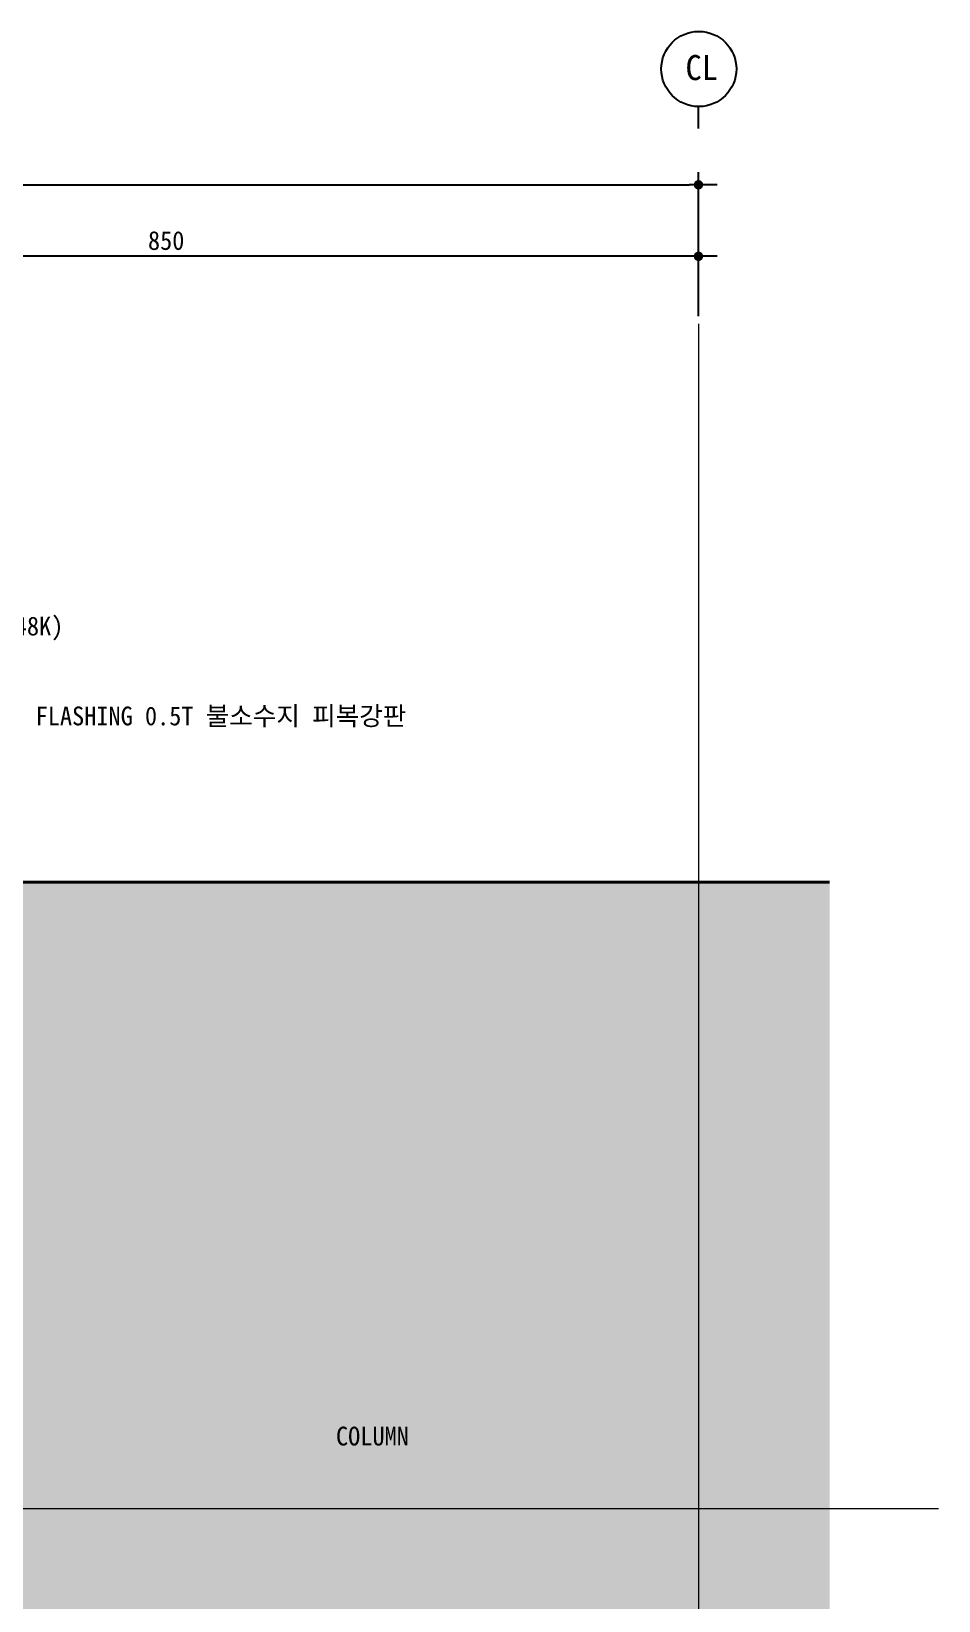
# Model space of a CAD drawing. Header units: millimetres. Extents: x 37538 to 66474, y -29175 to -20683.
# Drawn here: x 44597 to 45321, y -22346 to -21093 of the extents above; entities that cross this region are included whole.
import ezdxf
from ezdxf.enums import TextEntityAlignment as Align

# ---------------------------------------------------------------- set-up
doc = ezdxf.new("R2010")
doc.units = ezdxf.units.MM
doc.header["$MEASUREMENT"] = 0
doc.linetypes.add('CEN', pattern=[62, 60, -1, 0, -1])
doc.layers.get('0').update_dxf_attribs({"linetype": 'CONTINUOUS'})
for name, color, linetype, lineweight in [('A-AXIS-BUBL', 7, 'CONTINUOUS', 25), ('A-CLXM-CONC', 2, 'CONTINUOUS', 40), ('A-CNTL', 1, 'CEN', 15), ('A-DIMS', 7, 'CONTINUOUS', 25), ('A-MKXS-TEXT1', 3, 'CONTINUOUS', 25), ('A-XXXX-TXT2', 3, 'CONTINUOUS', 25)]:
    doc.layers.add(name, color=color, linetype=linetype, lineweight=lineweight)
doc.layers.add('A-DIM', color=7, linetype='CONTINUOUS')
doc.styles.add('HY울릉도L', font='H2GTRE.TTF')
doc.styles.add('돋움체', font='')
doc.styles.get('돋움체').set_extended_font_data('DotumChe')
doc.dimstyles.new('CDIM', dxfattribs={"dimtxt": 3, "dimasz": 1.5, "dimexe": 2, "dimexo": 1, "dimgap": 1, "dimtad": 1, "dimdec": 0, "dimrnd": 0.5, "dimzin": 0, "dimdsep": 32, "dimlunit": 6, "dimtxsty": 'HY울릉도L', "dimblk1": '_CIDOT', "dimblk2": '_CIDOT', "dimsah": 1, "dimcen": 5.5, "dimclrd": 2, "dimclre": 2, "dimclrt": 7, "dimadec": 0, "dimazin": 0, "dimtfac": 1, "dimtdec": 0, "dimtix": 1, "dimtmove": 2, "dimatfit": 1, "dimldrblk": '_CIDOT', "dimfxl": 1, "dimtolj": 1, "dimtzin": 0, "dimlwd": -1, "dimarcsym": 0})

# ---------------------------------------------------------------- blocks, each defined once
blk = doc.blocks.new('_CIDOT')
at = {"color": 0, "linetype": 'ByBlock'}
blk.add_line((2, 0), (-1, 0), dxfattribs=at)
at = {"color": 0, "linetype": 'ByBlock', "const_width": 0.5}
blk.add_lwpolyline([(-0.25, 0, 1), (0.25, 0, 1)], format="xyb", close=True, dxfattribs=at)
blk = doc.blocks.new('*D122')
at = {"layer": 'A-DIMS', "lineweight": -2, "transparency": 16777216}
for p, q in [((44279.2, -21320.1), (44279.2, -21262.2)), ((45129.2, -21320.1), (45129.2, -21262.2))]:
    blk.add_line(p, q, dxfattribs=at)
at = {"layer": 'A-DIMS', "transparency": 16777216}
blk.add_line((45121.7, -21272.2), (44286.7, -21272.2), dxfattribs=at)
at = {"layer": 'A-DIMS', "transparency": 16777216, "xscale": 7.5, "yscale": 7.5, "zscale": 7.5, "rotation": 180}
blk.add_blockref('_CIDOT', (44279.2, -21272.2), dxfattribs=at)
at = {"layer": 'A-DIMS', "transparency": 16777216, "xscale": 7.5, "yscale": 7.5, "zscale": 7.5}
blk.add_blockref('_CIDOT', (45129.2, -21272.2), dxfattribs=at)
at = {"layer": 'A-DIMS', "color": 3, "transparency": 16777216, "insert": (44704.2, -21259.7), "char_height": 15, "attachment_point": 5, "style": '돋움체'}
blk.add_mtext('\\A1;850', dxfattribs=at)
blk = doc.blocks.new('*D124')
at = {"layer": 'A-DIMS', "lineweight": -2, "transparency": 16777216}
for p, q in [((42150, -21281.2), (42150, -21205.2)), ((45129.2, -21281.1), (45129.2, -21205.1))]:
    blk.add_line(p, q, dxfattribs=at)
at = {"layer": 'A-DIMS', "transparency": 16777216}
blk.add_line((42157.5, -21215.2), (45121.7, -21215.1), dxfattribs=at)
at = {"layer": 'A-DIMS', "transparency": 16777216, "xscale": 7.5, "yscale": 7.5, "zscale": 7.5}
for p, rotation in [((42150, -21215.2), 180.0011550791043), ((45129.2, -21215.1), 0.001155079104338413)]:
    blk.add_blockref('_CIDOT', p, dxfattribs=dict(at, rotation=rotation))
at = {"layer": 'A-DIMS', "color": 3, "transparency": 16777216, "insert": (43639.6, -21201.2), "char_height": 15, "attachment_point": 5, "rotation": 0.0012, "style": '돋움체'}
blk.add_mtext('\\A1;11,000', dxfattribs=at)

msp = doc.modelspace()

# ---------------------------------------------------------------- hatches: boundary and pattern name
at = {"layer": 'A-DIM'}
h = msp.add_hatch(color=253, dxfattribs=at)
h.dxf.hatch_style = 1
h.paths.add_polyline_path([(45233.9, -21772), (45129.2, -21772), (45129.2, -22272), (45233.9, -22272)])
h.paths.add_polyline_path([(45129.2, -21772), (44579.2, -21772), (44579.2, -22272), (45129.2, -22272)])
h.paths.add_polyline_path([(45233.9, -22272), (45129.2, -22272), (45129.2, -22663.2), (45233.9, -22663.2)])
h.paths.add_polyline_path([(45129.2, -22272), (44579.2, -22272), (44579.2, -22663.2), (45129.2, -22663.2)])

# ---------------------------------------------------------------- linework, layer by layer
at = {"layer": 'A-AXIS-BUBL', "ltscale": 0.2}
msp.add_line((45129.2, -21170.1), (45129.2, -21152.6), dxfattribs=at)
msp.add_circle((45129.5, -21122.6), 30, dxfattribs=at)
at = {"layer": 'A-CLXM-CONC'}
msp.add_lwpolyline([(45233.9, -21772), (44579.2, -21772), (44579.2, -22663.2)], dxfattribs=at)
at = {"layer": 'A-CNTL', "ltscale": 300}
for points in [[(45129.2, -21326.1), (45129.2, -22797.5)], [(41980.9, -22272), (45321, -22272)]]:
    msp.add_lwpolyline(points, dxfattribs=at)

# ---------------------------------------------------------------- texts
at = {"layer": 'A-MKXS-TEXT1', "style": '돋움체'}
for s, p in [('THK 50MM (48K) ', (44486.4, -21574.9)), ('FLASHING 0.5T 불소수지 피복강판', (44600, -21646.7)), ('COLUMN', (44839.8, -22221.7))]:
    msp.add_text(s, height=15, dxfattribs=at).set_placement(p)
at = {"layer": 'A-XXXX-TXT2', "ltscale": 0.2, "style": '돋움체'}
msp.add_text('CL', height=20, dxfattribs=at).set_placement((45131.8, -21121.5), align=Align.MIDDLE)

# ---------------------------------------------------------------- dimensions: what is measured, and where the dimension line sits
at = {"layer": 'A-DIMS'}
dim = msp.add_aligned_dim(p1=(42150, -21286.2), p2=(45129.2, -21286.1), distance=71, text='11,000', dimstyle='CDIM', override={"dimscale": 5, "dimtxsty": '돋움체', "dimclrd": 256, "dimclre": 256, "dimclrt": 3}, dxfattribs=at)
dim.commit()
dim.dimension.update_dxf_attribs({"geometry": '*D124', "text_midpoint": (43639.6, -21201.2)})
dim = msp.add_aligned_dim(p1=(45129.2, -21325.1), p2=(44279.2, -21325.1), distance=-52.9, dimstyle='CDIM', override={"dimscale": 5, "dimtxsty": '돋움체', "dimclrd": 256, "dimclre": 256, "dimclrt": 3}, dxfattribs=at)
dim.commit()
dim.dimension.update_dxf_attribs({"geometry": '*D122', "text_midpoint": (44704.2, -21259.7)})

doc.saveas('drawing.dxf')
